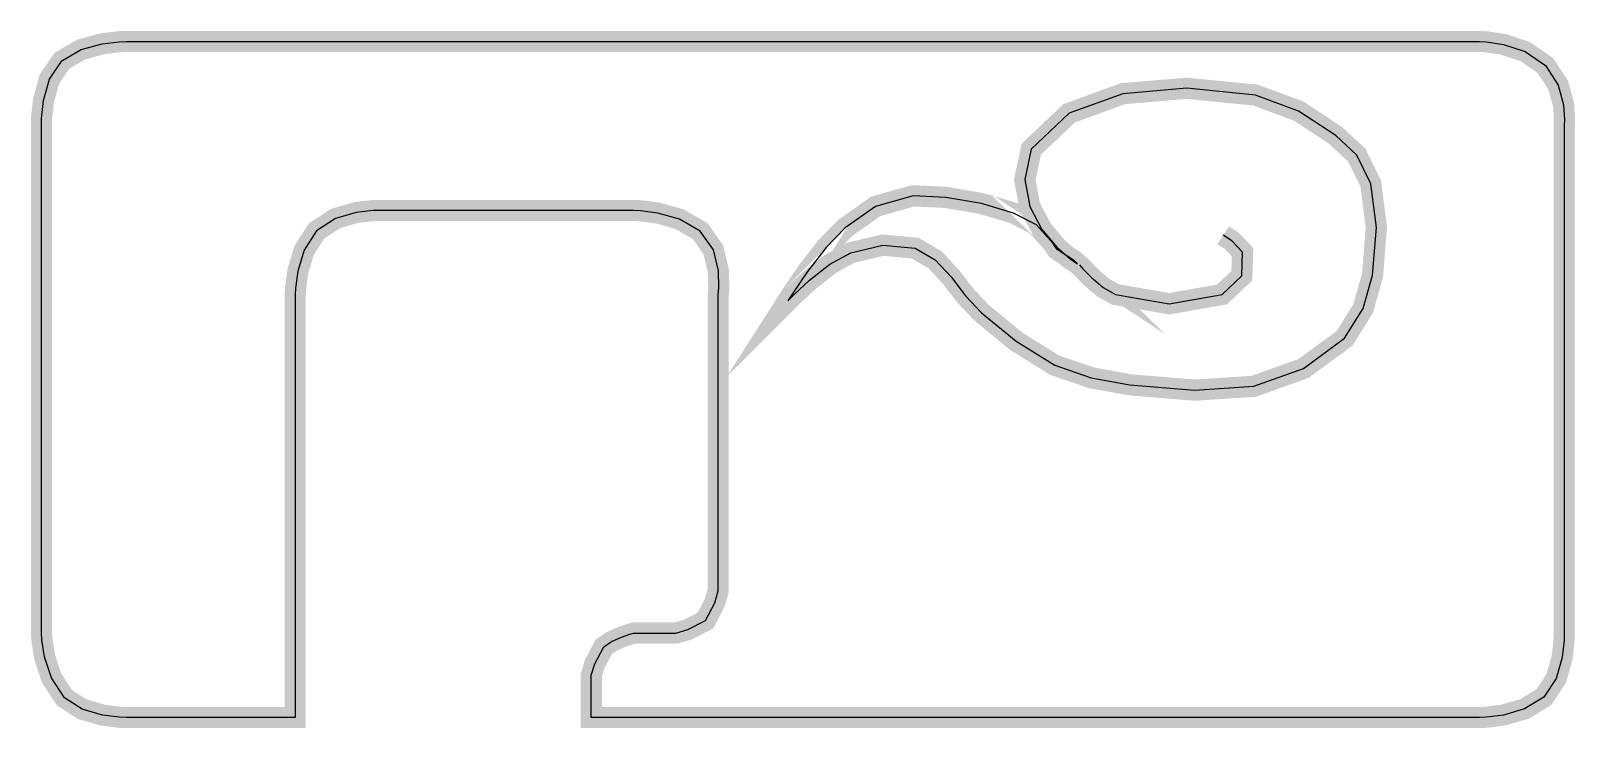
# Model space of a CAD drawing. Extents: x 0 to 2.03, y 0 to 0.91.
import ezdxf

# ---------------------------------------------------------------- set-up
doc = ezdxf.new("R2010")
doc.units = 0
doc.layers.get('0').update_dxf_attribs({"linetype": 'CONTINUOUS'})

msp = doc.modelspace()

# ---------------------------------------------------------------- linework, layer by layer
at = {"color": 0}
for points, const_width in [([(0.128961, 0.0120443), (0.119846, 0.0124783), (0.0979818, 0.0153537), (0.0713976, 0.0230578), (0.0481228, 0.0381401), (0.0309787, 0.0642361), (0.0219726, 0.0920682), (0.0184463, 0.114149), (0.0178494, 0.123155), (0.0178494, 0.789822), (0.0179579, 0.799696), (0.0204536, 0.823188), (0.0283203, 0.851508), (0.0446506, 0.875543), (0.0699328, 0.890246), (0.0975478, 0.897786), (0.119792, 0.900553), (0.128961, 0.900933), (1.90674, 0.900933), (1.91585, 0.900444), (1.93838, 0.896972), (1.96664, 0.887588), (1.99317, 0.869249), (2.01004, 0.843479), (2.01708, 0.817654), (2.01833, 0.797797), (2.01785, 0.789822), (2.01785, 0.123155), (2.01768, 0.11377), (2.01525, 0.0911458), (2.00743, 0.0634224), (1.9911, 0.0388997), (1.96576, 0.0233832), (1.9381, 0.0154081), (1.91585, 0.0124783), (1.90674, 0.0120443), (0.740072, 0.0120443), (0.740072, 0.0675999), (0.744521, 0.0825738), (0.756347, 0.104926), (0.766601, 0.112033), (0.779622, 0.117839), (0.790853, 0.121745), (0.795628, 0.123155), (0.851183, 0.123155), (0.866863, 0.127658), (0.890082, 0.139594), (0.902126, 0.162924), (0.906739, 0.178711), (0.906739, 0.5676), (0.907553, 0.576878), (0.906901, 0.599338), (0.900336, 0.626899), (0.883192, 0.651476), (0.855957, 0.667264), (0.827365, 0.675347), (0.804796, 0.678331), (0.795628, 0.678711), (0.462294, 0.678711), (0.453233, 0.678549), (0.431261, 0.675999), (0.404081, 0.668132), (0.379286, 0.651801), (0.36301, 0.626574), (0.354656, 0.598958), (0.351617, 0.576768), (0.351183, 0.5676), (0.351183, 0.0120443), (0.128961, 0.0120443)], 0.0277778), ([(0.998156, 0.560004), (1.00629, 0.568143), (1.02675, 0.586968), (1.05349, 0.608074), (1.08073, 0.623156), (1.12299, 0.633137), (1.16553, 0.629124), (1.19184, 0.613607), (1.21251, 0.591254), (1.23145, 0.566624), (1.25266, 0.544217), (1.29823, 0.506674), (1.34896, 0.475151), (1.39681, 0.458768), (1.44754, 0.44949), (1.53244, 0.442492), (1.61029, 0.447537), (1.67529, 0.470865), (1.72954, 0.510688), (1.75379, 0.54975), (1.76622, 0.593533), (1.77121, 0.656358), (1.76389, 0.713921), (1.74556, 0.751303), (1.71804, 0.777072), (1.66911, 0.809407), (1.61257, 0.83035), (1.52229, 0.839356), (1.43826, 0.832249), (1.36768, 0.806424), (1.31798, 0.759332), (1.30941, 0.719401), (1.31597, 0.683865), (1.33192, 0.653808), (1.35145, 0.630479), (1.36892, 0.615018), (1.37863, 0.608615), (1.37478, 0.612358), (1.35173, 0.627388), (1.34679, 0.635363), (1.32476, 0.659614), (1.29471, 0.675347), (1.25244, 0.687879), (1.20584, 0.69591), (1.16271, 0.697971), (1.1135, 0.684028), (1.07357, 0.655707), (1.04834, 0.630046), (1.02387, 0.598361), (1.00543, 0.571397), (0.998156, 0.560004)], 0.0278664)]:
    msp.add_lwpolyline(points, close=True, dxfattribs=dict(at, const_width=const_width))
msp.add_lwpolyline([(0.128961, 0.0120443), (0.119846, 0.0124783), (0.0979818, 0.0153537), (0.0713976, 0.0230578), (0.0481228, 0.0381401), (0.0309787, 0.0642361), (0.0219726, 0.0920682), (0.0184463, 0.114149), (0.0178494, 0.123155), (0.0178494, 0.789822), (0.0179579, 0.799696), (0.0204536, 0.823188), (0.0283203, 0.851508), (0.0446506, 0.875543), (0.0699328, 0.890246), (0.0975478, 0.897786), (0.119792, 0.900553), (0.128961, 0.900933), (1.90674, 0.900933), (1.91585, 0.900444), (1.93838, 0.896972), (1.96664, 0.887588), (1.99317, 0.869249), (2.01004, 0.843479), (2.01708, 0.817654), (2.01833, 0.797797), (2.01785, 0.789822), (2.01785, 0.123155), (2.01768, 0.11377), (2.01525, 0.0911458), (2.00743, 0.0634224), (1.9911, 0.0388997), (1.96576, 0.0233832), (1.9381, 0.0154081), (1.91585, 0.0124783), (1.90674, 0.0120443), (0.740072, 0.0120443), (0.740072, 0.0675999), (0.744521, 0.0825738), (0.756347, 0.104926), (0.766601, 0.112033), (0.779622, 0.117839), (0.790853, 0.121745), (0.795628, 0.123155), (0.851183, 0.123155), (0.866863, 0.127658), (0.890082, 0.139594), (0.902126, 0.162924), (0.906739, 0.178711), (0.906739, 0.5676), (0.907553, 0.576878), (0.906901, 0.599338), (0.900336, 0.626899), (0.883192, 0.651476), (0.855957, 0.667264), (0.827365, 0.675347), (0.804796, 0.678331), (0.795628, 0.678711), (0.462294, 0.678711), (0.453233, 0.678549), (0.431261, 0.675999), (0.404081, 0.668132), (0.379286, 0.651801), (0.36301, 0.626574), (0.354656, 0.598958), (0.351617, 0.576768), (0.351183, 0.5676), (0.351183, 0.0120443), (0.128961, 0.0120443)], close=True, dxfattribs=at)
at = {"color": 7}
msp.add_lwpolyline([(0.998156, 0.560004), (1.00629, 0.568143), (1.02675, 0.586968), (1.05349, 0.608074), (1.08073, 0.623156), (1.12299, 0.633137), (1.16553, 0.629124), (1.19184, 0.613607), (1.21251, 0.591254), (1.23145, 0.566624), (1.25266, 0.544217), (1.29823, 0.506728), (1.34896, 0.475206), (1.39681, 0.458768), (1.44754, 0.44949), (1.53244, 0.442492), (1.61029, 0.447537), (1.67529, 0.470865), (1.72954, 0.510688), (1.75379, 0.54975), (1.76622, 0.593533), (1.77121, 0.656358), (1.76389, 0.713921), (1.74556, 0.751303), (1.71804, 0.777072), (1.66911, 0.809463), (1.61257, 0.83035), (1.52229, 0.839356), (1.43826, 0.832249), (1.36768, 0.806424), (1.31798, 0.759332), (1.30941, 0.719401), (1.31597, 0.683865), (1.33192, 0.653808), (1.35145, 0.630479), (1.36892, 0.615018), (1.37863, 0.608615), (1.37478, 0.612358), (1.35173, 0.627388), (1.34679, 0.635363), (1.32476, 0.659614), (1.29471, 0.675347), (1.25244, 0.687879), (1.20584, 0.69591), (1.16271, 0.697971), (1.1135, 0.684028), (1.07357, 0.655761), (1.04834, 0.6301), (1.02387, 0.598361), (1.00543, 0.571397), (0.998156, 0.560004)], close=True, dxfattribs=at)
at = {"color": 0, "const_width": 0.0278664}
msp.add_lwpolyline([(1.38113, 0.607206), (1.38558, 0.60216), (1.39703, 0.590386), (1.41233, 0.577365), (1.42839, 0.568251), (1.49908, 0.556099), (1.56847, 0.568251), (1.59446, 0.592936), (1.59549, 0.623915), (1.58143, 0.638672), (1.57015, 0.646104)], dxfattribs=at)
at = {"color": 7}
msp.add_lwpolyline([(1.38113, 0.607206), (1.38558, 0.60216), (1.39703, 0.590386), (1.41233, 0.577365), (1.42839, 0.568251), (1.49908, 0.556099), (1.56847, 0.568251), (1.59446, 0.592936), (1.59549, 0.623915), (1.58143, 0.638672), (1.57015, 0.646104)], dxfattribs=at)

doc.saveas('drawing.dxf')
